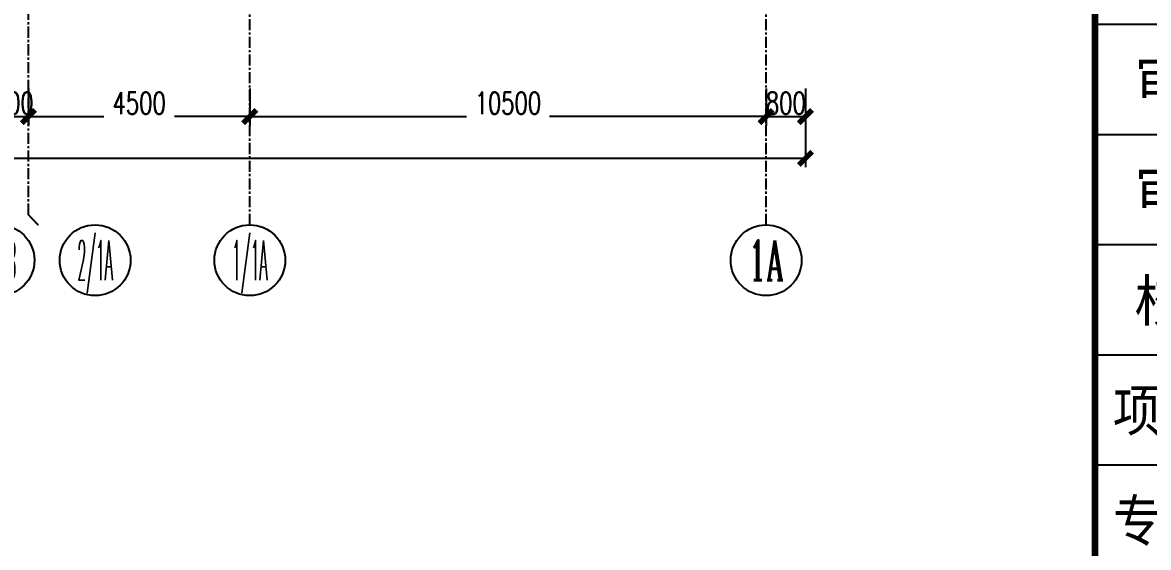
# Model space of a CAD drawing. Extents: x -599358 to 2865263, y -1062760 to 486533.
# Drawn here: x 336140 to 359037, y -713800 to -703123 of the extents above; entities that cross this region are included whole.
import ezdxf
from ezdxf.enums import TextEntityAlignment as Align

# ---------------------------------------------------------------- set-up
doc = ezdxf.new("R2010")
doc.units = 0
doc.linetypes.add('CENTER', pattern=[2, 1.25, -0.25, 0.25, -0.25])
doc.linetypes.add('DOTE', pattern=[2.42, 2, -0.2, 0.02, -0.2])
for name, color, linetype in [('0-cxFrame', 155, 'Continuous'), ('3符号', 173, 'Continuous'), ('A-AXIS-DOTE', 14, 'DOTE'), ('DIM', 173, 'Continuous'), ('DOTE', 1, 'CENTER'), ('qianming', 155, 'Continuous')]:
    doc.layers.add(name, color=color, linetype=linetype)
doc.layers.add('0-cxText', color=131, linetype='Continuous', lineweight=25)
doc.styles.add('_TCH_AXIS', font='COMPLEX', dxfattribs={"bigfont": 'GBCBIG'})
doc.styles.add('BZHZ', font='bzxw', dxfattribs={"width": 0.8, "bigfont": 'bzhz'})
doc.styles.add('cx_biaoti', font='')
doc.styles.add('cx_tuming', font='simhei.ttf')
doc.styles.add('cx_tuqian1', font='宋体.shx')
doc.styles.add('DHTEXT-1', font='romans.shx', dxfattribs={"width": 0.7, "bigfont": 'chinese.shx'})
doc.styles.add('黑体', font='simhei.ttf')
doc.styles.get('cx_biaoti').set_extended_font_data('SimSun')
doc.dimstyles.new('ZN180', dxfattribs={"dimscale": 180, "dimtxt": 2.5, "dimasz": 1.5, "dimexe": 1, "dimexo": 2, "dimgap": 0.9, "dimtad": 1, "dimdec": 0, "dimdsep": 46, "dimtxsty": 'DHTEXT-1', "dimblk": 'ARCHTICK', "dimcen": 2.5, "dimclrd": 173, "dimclre": 173, "dimclrt": 7, "dimazin": 2, "dimtfac": 1, "dimtdec": 0, "dimtix": 1, "dimtmove": 2, "dimatfit": 3, "dimfxl": 0, "dimarcsym": 0})

# ---------------------------------------------------------------- blocks, each defined once
blk = doc.blocks.new('_ArchTick')
at = {"color": 0, "linetype": 'ByBlock', "const_width": 0.4}
blk.add_lwpolyline([(-0.5, -0.5), (0.5, 0.5)], dxfattribs=at)
blk = doc.blocks.new('*D1709')
at = {"layer": 'Defpoints', "color": 0, "ltscale": 1800, "transparency": 16777216}
for p in [(225561, -704106), (352061, -704106), (352061, -705886)]:
    blk.add_point(p, dxfattribs=at)
at = {"layer": 'DIM', "color": 173, "linetype": 'ByBlock', "lineweight": -2, "ltscale": 1800, "transparency": 16777216}
for p, q in [((225561, -704466), (225561, -706066)), ((352061, -704466), (352061, -706066)), ((225561, -705886), (287816, -705886)), ((352061, -705886), (289805, -705886))]:
    blk.add_line(p, q, dxfattribs=at)
at = {"layer": 'DIM', "color": 173, "lineweight": -2, "ltscale": 1800, "transparency": 16777216, "xscale": 270, "yscale": 270, "zscale": 270, "rotation": 180}
blk.add_blockref('_ArchTick', (225561, -705886), dxfattribs=at)
at = {"layer": 'DIM', "color": 173, "lineweight": -2, "ltscale": 1800, "transparency": 16777216, "xscale": 270, "yscale": 270, "zscale": 270}
blk.add_blockref('_ArchTick', (352061, -705886), dxfattribs=at)
at = {"layer": 'DIM', "color": 7, "ltscale": 1800, "transparency": 16777216, "insert": (288811, -705611), "char_height": 450, "attachment_point": 5, "style": 'DHTEXT-1'}
blk.add_mtext('126500', dxfattribs=at)
blk = doc.blocks.new('*D1721')
at = {"layer": 'Defpoints', "color": 0, "ltscale": 1800, "transparency": 16777216}
for p in [(335661, -704106), (336261, -704106), (336261, -705036)]:
    blk.add_point(p, dxfattribs=at)
at = {"layer": 'DIM', "color": 173, "linetype": 'ByBlock', "lineweight": -2, "ltscale": 1800, "transparency": 16777216}
for p, q in [((335661, -704466), (335661, -705216)), ((336261, -704466), (336261, -705216)), ((335661, -705036), (336261, -705036))]:
    blk.add_line(p, q, dxfattribs=at)
at = {"layer": 'DIM', "color": 173, "lineweight": -2, "ltscale": 1800, "transparency": 16777216, "xscale": 270, "yscale": 270, "zscale": 270, "rotation": 180}
blk.add_blockref('_ArchTick', (335661, -705036), dxfattribs=at)
at = {"layer": 'DIM', "color": 173, "lineweight": -2, "ltscale": 1800, "transparency": 16777216, "xscale": 270, "yscale": 270, "zscale": 270}
blk.add_blockref('_ArchTick', (336261, -705036), dxfattribs=at)
at = {"layer": 'DIM', "color": 7, "ltscale": 1800, "transparency": 16777216, "insert": (335961, -704761), "char_height": 450, "attachment_point": 5, "style": 'DHTEXT-1'}
blk.add_mtext('600', dxfattribs=at)
blk = doc.blocks.new('*D1722')
at = {"layer": 'Defpoints', "color": 0, "ltscale": 1800, "transparency": 16777216}
for p in [(336261, -704106), (340761, -704106), (340761, -705036)]:
    blk.add_point(p, dxfattribs=at)
at = {"layer": 'DIM', "color": 173, "linetype": 'ByBlock', "lineweight": -2, "ltscale": 1800, "transparency": 16777216}
for p, q in [((336261, -704466), (336261, -705216)), ((340761, -704466), (340761, -705216)), ((336261, -705036), (337794, -705036)), ((340761, -705036), (339228, -705036))]:
    blk.add_line(p, q, dxfattribs=at)
at = {"layer": 'DIM', "color": 173, "lineweight": -2, "ltscale": 1800, "transparency": 16777216, "xscale": 270, "yscale": 270, "zscale": 270, "rotation": 180}
blk.add_blockref('_ArchTick', (336261, -705036), dxfattribs=at)
at = {"layer": 'DIM', "color": 173, "lineweight": -2, "ltscale": 1800, "transparency": 16777216, "xscale": 270, "yscale": 270, "zscale": 270}
blk.add_blockref('_ArchTick', (340761, -705036), dxfattribs=at)
at = {"layer": 'DIM', "color": 7, "ltscale": 1800, "transparency": 16777216, "insert": (338511, -704761), "char_height": 450, "attachment_point": 5, "style": 'DHTEXT-1'}
blk.add_mtext('4500', dxfattribs=at)
blk = doc.blocks.new('*D1723')
at = {"layer": 'Defpoints', "color": 0, "ltscale": 1800, "transparency": 16777216}
for p in [(340761, -704106), (351261, -704106), (351261, -705036)]:
    blk.add_point(p, dxfattribs=at)
at = {"layer": 'DIM', "color": 173, "linetype": 'ByBlock', "lineweight": -2, "ltscale": 1800, "transparency": 16777216}
for p, q in [((340761, -704466), (340761, -705216)), ((351261, -704466), (351261, -705216)), ((340761, -705036), (345166, -705036)), ((351261, -705036), (346855, -705036))]:
    blk.add_line(p, q, dxfattribs=at)
at = {"layer": 'DIM', "color": 173, "lineweight": -2, "ltscale": 1800, "transparency": 16777216, "xscale": 270, "yscale": 270, "zscale": 270, "rotation": 180}
blk.add_blockref('_ArchTick', (340761, -705036), dxfattribs=at)
at = {"layer": 'DIM', "color": 173, "lineweight": -2, "ltscale": 1800, "transparency": 16777216, "xscale": 270, "yscale": 270, "zscale": 270}
blk.add_blockref('_ArchTick', (351261, -705036), dxfattribs=at)
at = {"layer": 'DIM', "color": 7, "ltscale": 1800, "transparency": 16777216, "insert": (346011, -704761), "char_height": 450, "attachment_point": 5, "style": 'DHTEXT-1'}
blk.add_mtext('10500', dxfattribs=at)
blk = doc.blocks.new('*D1724')
at = {"layer": 'Defpoints', "color": 0, "ltscale": 1800, "transparency": 16777216}
for p in [(351261, -704106), (352061, -704106), (352061, -705036)]:
    blk.add_point(p, dxfattribs=at)
at = {"layer": 'DIM', "color": 173, "linetype": 'ByBlock', "lineweight": -2, "ltscale": 1800, "transparency": 16777216}
for p, q in [((351261, -704466), (351261, -705216)), ((352061, -704466), (352061, -705216)), ((351261, -705036), (352061, -705036))]:
    blk.add_line(p, q, dxfattribs=at)
at = {"layer": 'DIM', "color": 173, "lineweight": -2, "ltscale": 1800, "transparency": 16777216, "xscale": 270, "yscale": 270, "zscale": 270, "rotation": 180}
blk.add_blockref('_ArchTick', (351261, -705036), dxfattribs=at)
at = {"layer": 'DIM', "color": 173, "lineweight": -2, "ltscale": 1800, "transparency": 16777216, "xscale": 270, "yscale": 270, "zscale": 270}
blk.add_blockref('_ArchTick', (352061, -705036), dxfattribs=at)
at = {"layer": 'DIM', "color": 7, "ltscale": 1800, "transparency": 16777216, "insert": (351661, -704761), "char_height": 450, "attachment_point": 5, "style": 'DHTEXT-1'}
blk.add_mtext('800', dxfattribs=at)
blk = doc.blocks.new('卓越-轴号')
blk.add_circle((0, 0), 4)
at = {"color": 0, "style": '_TCH_AXIS', "width": 1.041667, "flags": 8}
blk.add_attdef('A', text='', height=4.48, dxfattribs=at).set_placement((-2, -2.24), (2, -2.24), align=Align.FIT)
blk = doc.blocks.new('zjcx_lan_qianzi(Dragon)')
for p, q in [((-7000, 4800), (0, 4800)), ((-5000, 4800), (-5000, 0)), ((-3000, 4800), (-3000, 0)), ((-7000, 4000), (0, 4000)), ((-7000, 3200), (0, 3200)), ((-7000, 2400), (0, 2400)), ((-7000, 1600), (0, 1600)), ((-7000, 800), (0, 800))]:
    blk.add_line(p, q)
at = {"const_width": 30}
blk.add_lwpolyline([(-7000, 5600), (0, 5600)], dxfattribs=at)
blk.add_lwpolyline([(-7000, 5600), (0, 5600), (0, 0), (-7000, 0)], close=True, dxfattribs=at)
at = {"style": 'cx_biaoti'}
for s, p in [('签  字  栏', (-3500, 5200)), ('审   定', (-6000, 4400)), ('审   核', (-6000, 3600)), ('校   对', (-6000, 2800)), ('设   计', (-6000, 400))]:
    blk.add_text(s, height=300, dxfattribs=at).set_placement(p, align=Align.MIDDLE)
at = {"style": 'cx_biaoti', "width": 0.85}
for s, p in [('项目负责人', (-6000, 2000)), ('专业负责人', (-6000, 1200))]:
    blk.add_text(s, height=300, dxfattribs=at).set_placement(p, align=Align.MIDDLE)
blk = doc.blocks.new('T-签字(Dragon)')
at = {"layer": '0-cxFrame'}
blk.add_blockref('zjcx_lan_qianzi(Dragon)', (0, 0), dxfattribs=at)
at = {"layer": 'qianming', "style": 'BZHZ', "width": 0.8}
for s, p in [('杨永良', (-4013.8, 4477.6)), ('姚建中', (-4013.8, 3677.6)), ('姜旭超', (-4013.8, 2877.6)), ('宋月飞', (-4013.8, 2077.6)), ('宋月飞', (-4013.8, 1277.6)), ('叶佳超', (-4013.8, 477.6))]:
    blk.add_text(s, height=450, dxfattribs=at).set_placement(p, align=Align.MIDDLE)
blk = doc.blocks.new('zjcx_T2(Dragon)')
at = {"layer": '0-cxFrame', "const_width": 50}
blk.add_lwpolyline([(-7000, 40000), (0, 40000), (0, 0), (-7000, 0)], close=True, dxfattribs=at)
at = {"layer": '0-cxFrame'}
blk.add_blockref('T-签字(Dragon)', (0, 9400.2), dxfattribs=at)
blk = doc.blocks.new('TK22.A2 L(Dragon)')
at = {"layer": '0-cxFrame', "const_width": 0.5}
for points in [[(-80, 10), (-574, 10), (-574, 410), (-80, 410)], [(-10, 10), (-80, 10), (-80, 410), (-10, 410)]]:
    blk.add_lwpolyline(points, close=True, dxfattribs=at)
at = {"layer": '0-cxFrame', "xscale": 0.01, "yscale": 0.01, "zscale": 0.01}
blk.add_blockref('zjcx_T2(Dragon)', (-10, 10), dxfattribs=at)
at = {"style": '黑体', "flags": 4}
blk.add_attdef('图幅', text='', height=3.3, dxfattribs=at).set_placement((-40, 3), align=Align.RIGHT)
at = {"layer": '0-cxText', "flags": 4}
for tag, height, style, p in [('建设单位', 3.5, 'cx_tuming', (-45, 240)), ('项目名称', 3.5, 'cx_tuming', (-45, 210)), ('子项名称', 3.5, 'cx_tuming', (-45, 180)), ('工程编号', 3.3, 'cx_tuqian1', (-35, 165)), ('图名1', 3.5, 'cx_tuming', (-45, 87)), ('图名2', 3.5, 'cx_tuming', (-45, 79)), ('图名3', 3.5, 'cx_tuming', (-45, 71)), ('出图日期', 3.3, 'cx_tuqian1', (-39, 60)), ('专业', 3.3, 'cx_tuqian1', (-55, 52)), ('图号', 3.3, 'cx_tuqian1', (-55, 44)), ('版次', 3.3, 'cx_tuqian1', (-20, 44))]:
    blk.add_attdef(tag, text='', height=height, dxfattribs=dict(at, style=style)).set_placement(p, align=Align.MIDDLE)
at = {"layer": 'Defpoints', "color": 6, "flags": 4}
for tag, height, style, p in [('tufu', 3.3, '黑体', (-12, 12)), ('dwfname', 4, 'cx_tuqian1', (-80, 3))]:
    blk.add_attdef(tag, text='', height=height, dxfattribs=dict(at, style=style)).set_placement(p, align=Align.RIGHT)

msp = doc.modelspace()

# ---------------------------------------------------------------- linework, layer by layer
at = {"layer": 'A-AXIS-DOTE'}
msp.add_line((336458.9, -707242.4), (336260.6, -707031.5), dxfattribs=at)
at = {"layer": 'DOTE', "ltscale": 180}
for p, q in [((336260.6, -707031.5), (336260.6, -683185.7)), ((340760.6, -707237.6), (340760.6, -683185.7)), ((351260.6, -707237.6), (351260.6, -683185.7))]:
    msp.add_line(p, q, dxfattribs=at)

# ---------------------------------------------------------------- block references
at = {"layer": '0-cxFrame', "xscale": 280, "yscale": 280, "zscale": 280}
msp.add_blockref('TK22.A2 L(Dragon)', (380350.2, -745719.8), dxfattribs=at)
at = {"layer": '3符号', "color": 7}
ref = msp.add_blockref('卓越-轴号', (335661.7, -707957.6), dxfattribs=dict(at, xscale=180, yscale=180, zscale=180))
ref.add_attrib('A', '1B', dxfattribs={"layer": '0', "color": 0, "height": 806.4, "style": '_TCH_AXIS', "width": 0.585938}).set_placement((335301.7, -708360.8), (336021.7, -708360.8), align=Align.FIT)
ref = msp.add_blockref('卓越-轴号', (337616, -707957.6), dxfattribs=dict(at, xscale=180, yscale=180, zscale=180))
ref.add_attrib('A', '2/1A', dxfattribs={"layer": '0', "color": 0, "height": 806.4, "style": '_TCH_AXIS', "width": 0.25}).set_placement((337256, -708360.8), (337976, -708360.8), align=Align.FIT)
ref = msp.add_blockref('卓越-轴号', (340761.7, -707957.6), dxfattribs=dict(at, xscale=180, yscale=180, zscale=180))
ref.add_attrib('A', '1/1A', dxfattribs={"layer": '0', "color": 0, "height": 806.4, "style": '_TCH_AXIS', "width": 0.267857}).set_placement((340401.7, -708360.8), (341121.7, -708360.8), align=Align.FIT)
ref = msp.add_blockref('卓越-轴号', (351261.7, -707957.6), dxfattribs=dict(at, xscale=180, yscale=180, zscale=180))
ref.add_attrib('A', '1A', dxfattribs={"layer": '0', "color": 0, "height": 806.4, "style": '_TCH_AXIS', "width": 0.568182}).set_placement((350901.7, -708360.8), (351621.7, -708360.8), align=Align.FIT)

# ---------------------------------------------------------------- dimensions: what is measured, and where the dimension line sits
at = {"layer": 'DIM', "ltscale": 1800}
for base, p1, p2, picture, middle in [((352060.6, -705885.9), (225560.6, -704106.5), (352060.6, -704106.5), '*D1709', (288810.6, -705610.9)), ((336260.6, -705035.9), (335660.6, -704106.5), (336260.6, -704106.5), '*D1721', (335960.6, -704760.9)), ((340760.6, -705035.9), (336260.6, -704106.5), (340760.6, -704106.5), '*D1722', (338510.6, -704760.9)), ((351260.6, -705035.9), (340760.6, -704106.5), (351260.6, -704106.5), '*D1723', (346010.6, -704760.9)), ((352060.6, -705035.9), (351260.6, -704106.5), (352060.6, -704106.5), '*D1724', (351660.6, -704760.9))]:
    dim = msp.add_linear_dim(base=base, p1=p1, p2=p2, angle=0, dimstyle='ZN180', dxfattribs=at)
    dim.commit()
    dim.dimension.update_dxf_attribs({"geometry": picture, "text_midpoint": middle, "dimtype": 161})

doc.saveas('drawing.dxf')
